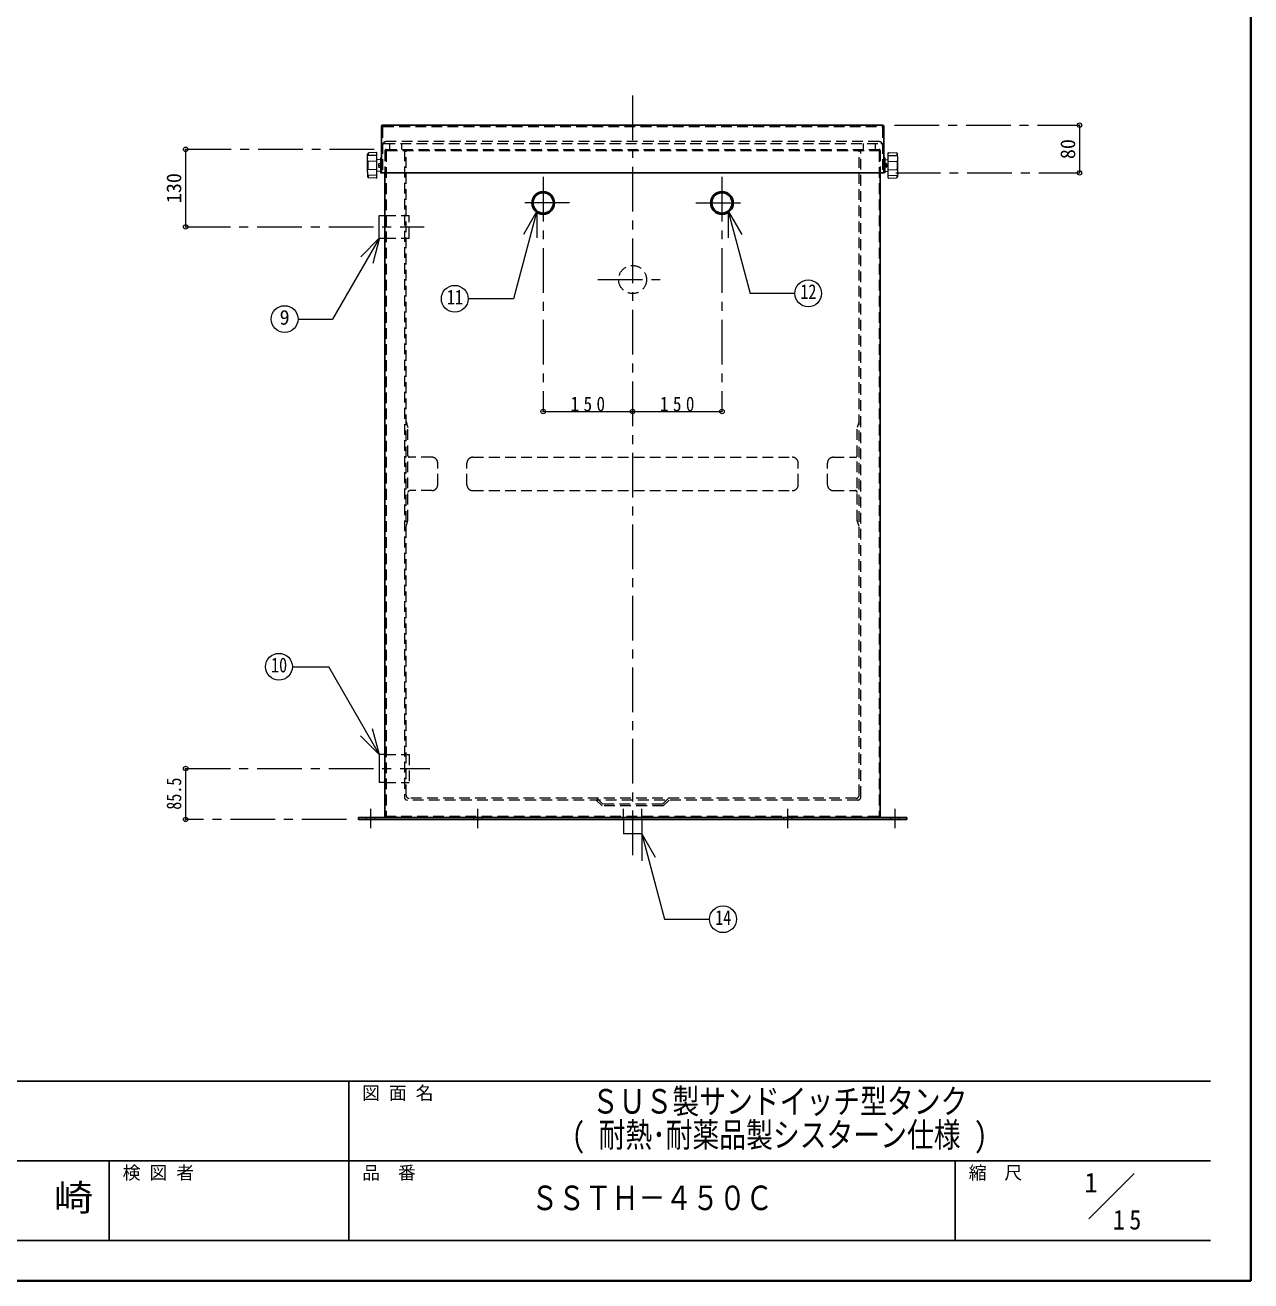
# Model space of a CAD drawing. Units: millimetres at full size, sheet at 1:15. Extents: x -3184 to 2891, y -2037 to 2178.
# Drawn here: x 834 to 2891, y -2037 to 70 of the extents above; entities that cross this region are included whole.
import ezdxf
from ezdxf.enums import TextEntityAlignment as Align

# ---------------------------------------------------------------- set-up
doc = ezdxf.new("R2010")
doc.units = ezdxf.units.MM
doc.header["$LTSCALE"] = 15
doc.header["$PDMODE"] = 32
doc.header["$PDSIZE"] = 7.5
doc.linetypes.add('CHAIN1', pattern=[8, 5, -1, 1, -1])
doc.linetypes.add('DASHED1', pattern=[1.8, 1.2, -0.6])
doc.layers.add('0-0', color=7, linetype='Continuous', lineweight=18)
doc.styles.add('ＭＳ ゴシック', font='')
doc.styles.get('ＭＳ ゴシック').set_extended_font_data('MS Gothic')

msp = doc.modelspace()

# ---------------------------------------------------------------- linework, layer by layer
at = {"layer": '0-0', "color": 1, "lineweight": 40}
for q in [(2890.8, 2177.87), (-3184.2, -2037.13)]:
    msp.add_line((2890.8, -2037.13), q, dxfattribs=at)
at = {"layer": '0-0', "color": 4, "linetype": 'CHAIN1', "lineweight": 9}
for p, q in [((1853.3, -47.63), (1853.3, -1337.13)), ((2292.8, -97.63), (2603.3, -97.63)), ((1419.8, -138.13), (1103.3, -138.13)), ((1703.3, -184.13), (1703.3, -578.13)), ((2003.3, -184.13), (2003.3, -578.13)), ((2294.8, -177.63), (2603.3, -177.63)), ((1747.3, -228.13), (1659.3, -228.13)), ((1959.3, -228.13), (2047.3, -228.13)), ((1103.3, -268.13), (1503.3, -268.13)), ((1794.8, -356.63), (1911.8, -356.63)), ((1103.3, -1177.13), (1513.3, -1177.13)), ((1373.3, -1262.63), (1103.3, -1262.63)), ((1413.3, -1244.63), (1413.3, -1277.63)), ((1593.3, -1244.63), (1593.3, -1277.63)), ((2113.3, -1244.63), (2113.3, -1277.63)), ((2293.3, -1244.63), (2293.3, -1277.63))]:
    msp.add_line(p, q, dxfattribs=at)
at = {"layer": '0-0', "color": 5, "lineweight": 25}
for p, q in [((1431.8, -99.63), (1431.8, -177.63)), ((1433.8, -97.63), (2272.8, -97.63)), ((2274.8, -99.63), (2274.8, -177.63)), ((1431.8, -177.63), (2274.8, -177.63)), ((1437.8, -1257.63), (1437.8, -177.63)), ((2268.8, -1257.63), (2268.8, -177.63)), ((1393.3, -1259.63), (1393.3, -1262.63)), ((2313.3, -1259.63), (1393.3, -1259.63)), ((2313.3, -1262.63), (1393.3, -1262.63)), ((2313.3, -1259.63), (2313.3, -1262.63))]:
    msp.add_line(p, q, dxfattribs=at)
at = {"layer": '0-0', "linetype": 'DASHED1'}
for p, q in [((1433.8, -100.63), (1433.8, -177.63)), ((1434.8, -99.63), (2271.8, -99.63)), ((2272.8, -100.63), (2272.8, -177.63)), ((2266.8, -125.13), (1439.8, -125.13)), ((1436.8, -128.13), (2269.8, -128.13)), ((1437.8, -140.13), (1437.8, -177.63)), ((1439.8, -138.13), (2266.8, -138.13)), ((1439.8, -141.13), (1439.8, -1256.63)), ((1440.8, -140.13), (2265.8, -140.13)), ((1445.8, -138.13), (1445.8, -128.13)), ((1470.3, -140.13), (1470.3, -1225.13)), ((1473.3, -1222.13), (1473.3, -138.13)), ((2233.3, -1222.13), (2233.3, -138.13)), ((2236.3, -1225.13), (2236.3, -140.13)), ((2260.8, -138.13), (2260.8, -128.13)), ((2266.8, -141.13), (2266.8, -1256.63)), ((2268.8, -140.13), (2268.8, -177.63)), ((1575.3, -700.88), (1575.3, -664.88)), ((1585.3, -654.88), (2121.3, -654.88)), ((2131.3, -700.88), (2131.3, -664.88)), ((1585.3, -710.88), (2121.3, -710.88)), ((2231.3, -1230.13), (1475.3, -1230.13)), ((2228.3, -1227.13), (1478.3, -1227.13)), ((2265.8, -1257.63), (1440.8, -1257.63)), ((1457.8, -1257.63), (1457.8, -1259.63)), ((1586.3, -1259.63), (1586.3, -1262.63)), ((1600.3, -1259.63), (1600.3, -1262.63)), ((2106.3, -1259.63), (2106.3, -1262.63)), ((2120.3, -1259.63), (2120.3, -1262.63)), ((2248.8, -1259.63), (2248.8, -1257.63))]:
    msp.add_line(p, q, dxfattribs=at)
at = {"layer": '0-0', "color": 4, "lineweight": 9}
for p, q in [((2603.3, -97.63), (2603.3, -177.63)), ((1103.3, -138.13), (1103.3, -268.13)), ((1703.3, -578.13), (1853.3, -578.13)), ((1853.3, -578.13), (2003.3, -578.13)), ((1103.3, -1177.13), (1103.3, -1262.63))]:
    msp.add_line(p, q, dxfattribs=at)
at = {"layer": '0-0'}
for p, q in [((1408.31, -153.37), (1408.7, -145.98)), ((1423.78, -143.67), (1410.63, -144.09)), ((1424.3, -186.09), (1424.3, -144.17)), ((2282.3, -186.09), (2282.3, -144.17)), ((2282.81, -143.67), (2295.96, -144.09)), ((2298.28, -153.37), (2297.89, -145.98)), ((1408.3, -176.37), (1408.3, -153.89)), ((1424.3, -148.2), (1409.75, -148.68)), ((1424.3, -158.28), (1409.75, -157.79)), ((1429.84, -155.59), (1424.3, -155.13)), ((1427.05, -162.78), (1427.05, -167.48)), ((1427.67, -162.13), (1430.3, -162.13)), ((1427.67, -165.13), (1430.3, -165.13)), ((1427.67, -168.13), (1430.3, -168.13)), ((1430.3, -152.63), (1431.8, -152.63)), ((1430.3, -152.63), (1430.3, -177.63)), ((2276.3, -152.63), (2274.8, -152.63)), ((2278.92, -162.13), (2276.3, -162.13)), ((2278.92, -165.13), (2276.3, -165.13)), ((2278.92, -168.13), (2276.3, -168.13)), ((2276.76, -155.59), (2282.3, -155.13)), ((2279.55, -162.78), (2279.55, -167.48)), ((2282.3, -148.2), (2296.85, -148.68)), ((2282.3, -158.28), (2296.85, -157.79)), ((2298.3, -176.37), (2298.3, -153.89)), ((1408.31, -176.89), (1408.7, -184.28)), ((1424.3, -171.98), (1409.75, -172.47)), ((1424.3, -182.06), (1409.75, -181.58)), ((1423.78, -186.59), (1410.63, -186.17)), ((1429.84, -174.67), (1424.3, -175.13)), ((1430.3, -177.63), (1431.8, -177.63)), ((2276.76, -174.67), (2282.3, -175.13)), ((2282.3, -171.98), (2296.85, -172.47)), ((2282.3, -182.06), (2296.85, -181.58)), ((2282.81, -186.59), (2295.96, -186.17)), ((2298.28, -176.89), (2297.89, -184.28)), ((1428.3, -287.13), (1428.3, -249.13)), ((1428.3, -249.13), (1437.8, -249.13)), ((1692.74, -241.88), (1653.33, -388.93)), ((1692.74, -241.88), (1670.24, -280.85)), ((1692.74, -241.88), (1692.74, -286.88)), ((2013.86, -241.88), (2013.86, -286.88)), ((2013.86, -241.88), (2036.36, -280.85)), ((2013.86, -241.88), (2050.83, -379.85)), ((1428.83, -286.47), (1350, -423.02)), ((1428.83, -286.47), (1397.01, -318.29)), ((1428.83, -286.47), (1417.19, -329.94)), ((1428.3, -287.13), (1437.8, -287.13)), ((1653.33, -388.93), (1577.36, -388.93)), ((2125.45, -379.85), (2050.83, -379.85)), ((1291.92, -423.02), (1350, -423.02)), ((1282.33, -1006.45), (1343.29, -1006.45)), ((1428.56, -1154.14), (1343.29, -1006.45)), ((1428.56, -1154.14), (1416.92, -1110.67)), ((1428.56, -1154.14), (1396.74, -1122.32)), ((1428.3, -1153.63), (1428.3, -1200.63)), ((1437.8, -1153.63), (1428.3, -1153.63)), ((1437.8, -1200.63), (1428.3, -1200.63)), ((1837.8, -1262.63), (1837.8, -1287.13)), ((1868.8, -1262.63), (1868.8, -1287.13)), ((1868.8, -1287.13), (1837.8, -1287.13)), ((1868.69, -1286.95), (1891.19, -1325.92)), ((1868.69, -1286.95), (1868.69, -1331.95)), ((2618.97, -1932.89), (2694.73, -1857.13))]:
    msp.add_line(p, q, dxfattribs=at)
at = {"layer": '0-0', "color": 4, "linetype": 'DASHED1', "lineweight": 9}
for p, q in [((1465.8, -138.13), (1465.8, -128.13)), ((2240.8, -138.13), (2240.8, -128.13)), ((1437.8, -249.13), (1478.3, -249.13)), ((1478.3, -287.13), (1478.3, -249.13)), ((1437.8, -287.13), (1478.3, -287.13)), ((1473.3, -594.88), (1476.3, -604.88)), ((1476.3, -760.88), (1476.3, -604.88)), ((2233.3, -594.88), (2230.3, -604.88)), ((2230.3, -760.88), (2230.3, -604.88)), ((1516.3, -654.88), (1479.3, -654.88)), ((1526.3, -700.88), (1526.3, -664.88)), ((2180.3, -700.88), (2180.3, -664.88)), ((2190.3, -654.88), (2227.3, -654.88)), ((1516.3, -710.88), (1479.3, -710.88)), ((2190.3, -710.88), (2227.3, -710.88)), ((1473.3, -770.88), (1476.3, -760.88)), ((2233.3, -770.88), (2230.3, -760.88)), ((1437.8, -1153.63), (1478.3, -1153.63)), ((1478.3, -1153.63), (1478.3, -1200.63)), ((1437.8, -1200.63), (1478.3, -1200.63)), ((1792.06, -1230.13), (1802.06, -1240.13)), ((1793.3, -1227.13), (1803.3, -1237.13)), ((1903.3, -1237.13), (1803.3, -1237.13)), ((1837.8, -1262.63), (1837.8, -1237.13)), ((1868.8, -1262.63), (1868.8, -1237.13)), ((1913.3, -1227.13), (1903.3, -1237.13)), ((1406.3, -1259.63), (1406.3, -1262.63)), ((1420.3, -1259.63), (1420.3, -1262.63)), ((2286.3, -1259.63), (2286.3, -1262.63)), ((2300.3, -1259.63), (2300.3, -1262.63))]:
    msp.add_line(p, q, dxfattribs=at)
at = {"layer": '0-0', "color": 6, "lineweight": 25}
for p, q in [((-3116.7, -1701.77), (2823.3, -1701.77)), ((1376.87, -1969.63), (1376.87, -1701.77)), ((2823.3, -1835.7), (-230.27, -1835.7)), ((975.08, -1969.63), (975.08, -1835.7)), ((2394.73, -1969.63), (2394.73, -1835.7)), ((2823.3, -1969.63), (-3116.7, -1969.63))]:
    msp.add_line(p, q, dxfattribs=at)
at = {"layer": '0-0'}
for points in [[(2276.3, -152.63), (2276.3, -177.63), (2274.8, -177.63)], [(1868.69, -1286.95), (1907.06, -1430.15), (1982.51, -1430.15)]]:
    msp.add_lwpolyline(points, dxfattribs=at)
at = {"layer": '0-0', "color": 4, "linetype": 'DASHED1', "lineweight": 9}
msp.add_lwpolyline([(1914.54, -1230.13), (1904.54, -1240.13), (1802.06, -1240.13)], dxfattribs=at)
at = {"layer": '0-0', "color": 5, "lineweight": 25}
for centre, radius in [((1703.3, -228.13), 19), ((2003.3, -228.13), 19), ((1703.3, -228.13), 17), ((2003.3, -228.13), 17)]:
    msp.add_circle(centre, radius, dxfattribs=at)
at = {"layer": '0-0', "color": 4, "linetype": 'DASHED1', "lineweight": 9}
msp.add_circle((1853.3, -356.63), 23.5, dxfattribs=at)
at = {"layer": '0-0'}
for centre in [(2147.95, -379.85), (1554.86, -388.93), (1269.42, -423.02), (1259.83, -1006.45), (2005.01, -1430.15)]:
    msp.add_circle(centre, 22.5, dxfattribs=at)
at = {"layer": '0-0', "color": 5, "lineweight": 25}
for centre, start, end in [((1433.8, -99.63), 90, 180), ((2272.8, -99.63), 0, 90), ((1439.8, -1257.63), 180, 270), ((2266.8, -1257.63), 270, 0)]:
    msp.add_arc(centre, 2, start, end, dxfattribs=at)
at = {"layer": '0-0', "linetype": 'DASHED1'}
for centre, radius, start, end in [((1434.8, -100.63), 1, 90, 180), ((2271.8, -100.63), 1, 0, 90), ((1439.8, -131.13), 6, 90, 180), ((2266.8, -131.13), 6, 0, 90), ((1436.8, -131.13), 3, 90, 180), ((1439.8, -140.13), 2, 90, 180), ((1440.8, -141.13), 1, 90, 180), ((2265.8, -141.13), 1, 0, 90), ((2266.8, -140.13), 2, 0, 90), ((2269.8, -131.13), 3, 0, 90), ((1585.3, -664.88), 10, 90, 180), ((2121.3, -664.88), 10, 0, 90), ((1585.3, -700.88), 10, 180, 270), ((2121.3, -700.88), 10, 270, 0), ((1478.3, -1222.13), 5, 180, 270), ((2228.3, -1222.13), 5, 270, 0), ((1475.3, -1225.13), 5, 180, 270), ((2231.3, -1225.13), 5, 270, 0), ((1440.8, -1256.63), 1, 180, 270), ((2265.8, -1256.63), 1, 270, 0)]:
    msp.add_arc(centre, radius, start, end, dxfattribs=at)
at = {"layer": '0-0'}
for centre, radius, start, end in [((1410.7, -146.09), 2, 91.84585, 176.98087), ((1411.37, -145.63), 2.07, 141.26695, 176.97243), ((1419.26, -145.71), 9.96, 178.90936, 197.37998), ((1423.8, -144.17), 0.5, 0, 91.84585), ((2282.8, -144.17), 0.5, 88.15415, 180), ((2295.9, -146.09), 2, 3.01913, 88.15415), ((2287.34, -145.71), 9.96, 342.62002, 1.09064), ((2295.23, -145.63), 2.07, 3.02757, 38.73305), ((1418.3, -153.89), 10, 176.98087, 180), ((1463.13, -165.13), 54.34, 172.70127, 187.29873), ((1409.73, -158.29), 0.5, 88.09085, 172.70127), ((1429.15, -163.63), 2.11, 134.62454, 225.37546), ((1428.61, -163.66), 1.79, 121.62812, 150.75937), ((1429.15, -166.63), 2.11, 134.62454, 225.37546), ((1428.61, -166.6), 1.79, 209.24063, 238.37188), ((1429.8, -156.09), 0.5, 0, 85.23636), ((2276.8, -156.09), 0.5, 94.76364, 180), ((2277.98, -163.66), 1.79, 29.24063, 58.37188), ((2277.44, -163.63), 2.11, 314.62454, 45.37546), ((2277.44, -166.63), 2.11, 314.62454, 45.37546), ((2277.98, -166.6), 1.79, 301.62812, 330.75937), ((2296.86, -158.29), 0.5, 7.29873, 91.90915), ((2243.46, -165.13), 54.34, 352.70127, 7.29873), ((2288.3, -153.89), 10, 0, 3.01913), ((1418.3, -176.37), 10, 180, 183.01913), ((1410.7, -184.17), 2, 183.01913, 268.15415), ((1409.73, -171.97), 0.5, 187.29873, 271.90915), ((1419.26, -184.55), 9.96, 162.62002, 181.09064), ((1411.37, -184.63), 2.07, 183.02757, 218.73305), ((1423.8, -186.09), 0.5, 268.15415, 0), ((1429.8, -174.17), 0.5, 274.76364, 0), ((2276.8, -174.17), 0.5, 180, 265.23636), ((2282.8, -186.09), 0.5, 180, 271.84585), ((2295.9, -184.17), 2, 271.84585, 356.98087), ((2296.86, -171.97), 0.5, 268.09085, 352.70127), ((2287.34, -184.55), 9.96, 358.90936, 17.37998), ((2295.23, -184.63), 2.07, 321.26695, 356.97243), ((2288.3, -176.37), 10, 356.98087, 0)]:
    msp.add_arc(centre, radius, start, end, dxfattribs=at)
at = {"layer": '0-0', "color": 4, "linetype": 'DASHED1', "lineweight": 9}
for centre, radius, start, end in [((1479.3, -651.88), 3, 180, 270), ((2227.3, -651.88), 3, 270, 0), ((1516.3, -664.88), 10, 0, 90), ((2190.3, -664.88), 10, 90, 180), ((1479.3, -713.88), 3, 90, 180), ((1516.3, -700.88), 10, 270, 0), ((2190.3, -700.88), 10, 180, 270), ((2227.3, -713.88), 3, 0, 90)]:
    msp.add_arc(centre, radius, start, end, dxfattribs=at)
at = {"layer": '0-0', "color": 1}
for p in [(2603.3, -97.63), (1103.3, -138.13), (2603.3, -177.63), (1103.3, -268.13), (1703.3, -578.13), (1853.3, -578.13), (2003.3, -578.13), (1103.3, -1177.13), (1103.3, -1262.63)]:
    msp.add_point(p, dxfattribs=at)

# ---------------------------------------------------------------- texts
at = {"layer": '0-0', "style": 'ＭＳ ゴシック'}
for s, p in [('80', (2603.3, -154.51)), ('130', (1103.3, -228.44))]:
    msp.add_text(s, height=24.74, rotation=90, dxfattribs=at).set_placement(p, align=Align.BOTTOM_LEFT)
for s, height, width, p in [('11', 24.74, 0.8, (1541.74, -405.81)), ('12', 24.74, 0.8, (2134.83, -396.72)), ('10', 24.74, 0.8, (1246.7, -1023.32)), ('14', 24.74, 0.8, (1991.88, -1447.02)), ('ＳＵＳ製サンドイッチ型タンク', 41.24, 0.8, (1785.08, -1768.74)), ('( 耐熱･耐薬品製シスターン仕様 )', 41.24, 0.8, (1751.33, -1824.99)), ('千\u3000崎', 43.99, 1.1, (750.08, -1932.67)), ('ＳＳＴＨ－４５０Ｃ', 41.24, 0.8, (1683.3, -1930.79))]:
    msp.add_text(s, height=height, dxfattribs=dict(at, width=width)).set_placement(p, align=Align.BOTTOM_LEFT)
for s, height, p in [('9', 24.74, (1260.98, -439.89)), ('図 面 名', 21.99, (1399.37, -1739.27)), ('検 図 者', 21.99, (997.58, -1873.2)), ('品\u3000番', 21.99, (1399.37, -1873.2)), ('縮\u3000尺', 21.99, (2417.23, -1873.2)), ('1', 32.99, (2611.35, -1898.42))]:
    msp.add_text(s, height=height, dxfattribs=at).set_placement(p, align=Align.BOTTOM_LEFT)
at = {"layer": '0-0', "style": 'ＭＳ ゴシック', "width": 0.8}
msp.add_text('85.5', height=24.74, rotation=90, dxfattribs=at).set_placement((1103.3, -1246.38), align=Align.BOTTOM_LEFT)
at = {"layer": '0-0', "attachment_point": 7, "style": 'ＭＳ ゴシック'}
for s, insert, char_height in [('\\T1.52;\\W0.85;150', (1749.24, -578.13), 24.74), ('\\T1.52;\\W0.85;150', (1899.24, -578.13), 24.74), ('\\T1.36;\\W0.9;15', (2659.3, -1951.48), 32.99)]:
    msp.add_mtext(s, dxfattribs=dict(at, insert=insert, char_height=char_height))

doc.saveas('drawing.dxf')
